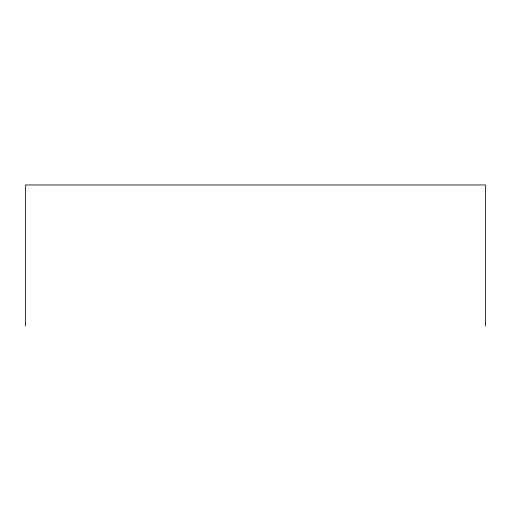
<?xml version="1.0" encoding="UTF-8"?>
<svg xmlns="http://www.w3.org/2000/svg" width="511" height="511" viewBox="0 0 511 511"><rect width="100%" height="100%" fill="white"/><g stroke="black" fill="none" stroke-linecap="round" stroke-linejoin="round"><path stroke-width="0.77" d="M485.45 326.031L485.45 184.969L25.55 184.969L25.55 326.031"/></g></svg>
